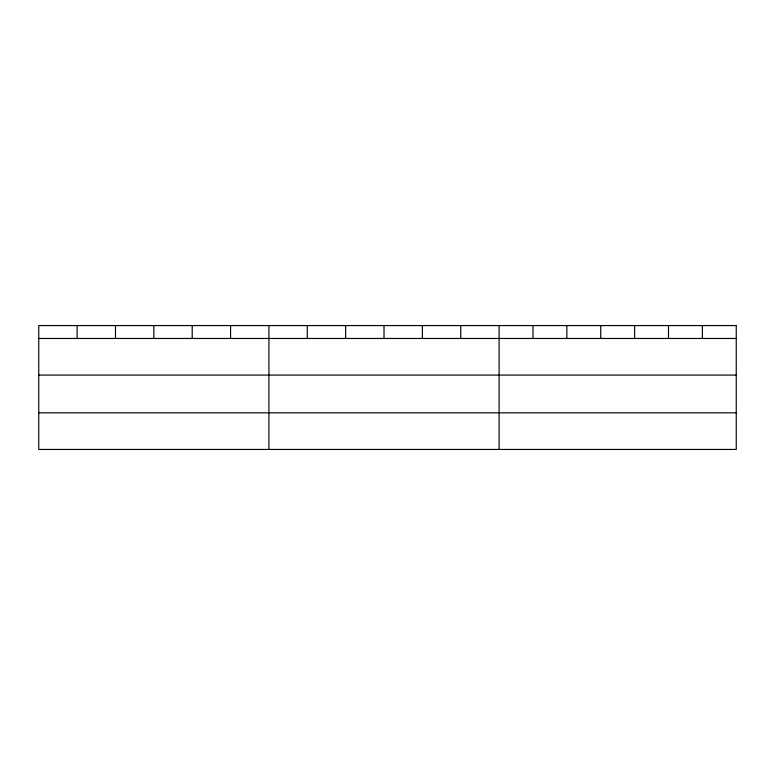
<?xml version="1.0" encoding="UTF-8"?>
<svg xmlns="http://www.w3.org/2000/svg" width="775" height="775" viewBox="0 0 775 775"><rect width="100%" height="100%" fill="white"/><g stroke="black" fill="none" stroke-linecap="round" stroke-linejoin="round"><path stroke-width="1.16" d="M38.75 338.462L736.25 338.462M38.75 375.081L736.25 375.081M38.75 412.823L736.25 412.823M702.373 325.558L702.373 338.462M668.496 325.558L668.496 338.462M634.618 325.558L634.618 338.462M600.732 325.558L600.732 338.462M566.854 325.558L566.854 338.462M532.977 325.558L532.977 338.462M499.1 325.558L499.1 449.442M460.738 325.558L460.738 338.462M422.375 325.558L422.375 338.462M384.012 325.558L384.012 338.462M345.65 325.558L345.65 338.462M307.287 325.558L307.287 338.462M268.925 325.558L268.925 449.442M230.562 325.558L230.562 338.462M192.2 325.558L192.2 338.462M153.838 325.558L153.838 338.462M115.475 325.558L115.475 338.462M77.112 325.558L77.112 338.462M736.25 325.558L38.75 325.558L38.75 449.442L736.25 449.442L736.25 325.558"/></g></svg>
